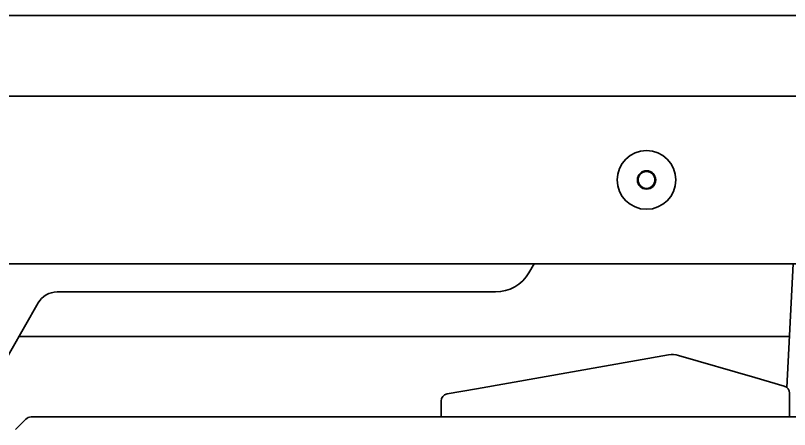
# Model space of a CAD drawing. Header units: inches. Extents: x 90 to 4162, y -443 to 3471.
# Drawn here: x 2801.2 to 2906.7, y 207.2 to 263.6 of the extents above; entities that cross this region are included whole.
import ezdxf

# ---------------------------------------------------------------- set-up
doc = ezdxf.new("R2010")
doc.units = ezdxf.units.IN
doc.layers.add('1', color=7, linetype='Continuous', true_color=0xffffff)
doc.layers.add('4', color=7, linetype='Continuous', true_color=0xffffff)

msp = doc.modelspace()

# ---------------------------------------------------------------- linework, layer by layer
at = {"layer": '1', "color": 7, "linetype": 'Continuous', "lineweight": 35}
for p, q in [((3000.55, 263.63), (2311.89, 263.63)), ((2947.14, 252.62), (2311.89, 252.62)), ((2365.17, 229.81), (2947.21, 229.81)), ((2906.31, 212.95), (2907.19, 229.81)), ((2864, 212.78), (2890.2, 217.39)), ((2891.56, 217.32), (2901.95, 214.3)), ((2901.95, 214.3), (2905.95, 213.13)), ((2860, 212.07), (2864, 212.78)), ((2906.68, 212.17), (2906.68, 208.93)), ((2859.18, 208.93), (2859.18, 211.09)), ((2803.31, 208.93), (2939.18, 208.93)), ((2802.6, 208.63), (2801.18, 207.22))]:
    msp.add_line(p, q, dxfattribs=at)
for radius in [4, 1.25, 1.15]:
    msp.add_circle((2887.19, 241.22), radius, dxfattribs=at)
for centre, radius, start, end in [((2890.72, 214.44), 3, 73.7865, 100), ((2905.68, 212.17), 1, 0, 73.7865), ((2860.18, 211.09), 1, 100, 180), ((2803.31, 207.93), 1, 90, 135)]:
    msp.add_arc(centre, radius, start, end, dxfattribs=at)
at = {"layer": '4', "color": 7, "linetype": 'Continuous', "lineweight": 35}
for p, q in [((2871.86, 229.81), (2871.15, 228.58)), ((2866.61, 225.96), (2806.86, 225.96)), ((2804.26, 224.46), (2796.76, 211.46)), ((2801.64, 219.91), (2906.67, 219.91))]:
    msp.add_line(p, q, dxfattribs=at)
for centre, major_axis, start_param, end_param in [((2866.6, 231.21), (2.63, -4.55), 5.759938, 6.806432), ((2806.86, 222.96), (1.5, -2.6), 2.618346, 3.66484)]:
    msp.add_ellipse(centre, major_axis=major_axis, ratio=0.999188, start_param=start_param, end_param=end_param, dxfattribs=at)

doc.saveas('drawing.dxf')
